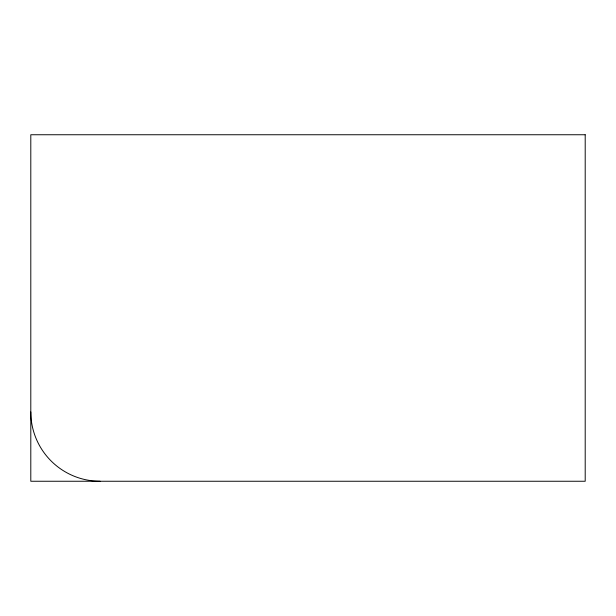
<?xml version="1.0" encoding="UTF-8"?>
<svg xmlns="http://www.w3.org/2000/svg" width="616" height="616" viewBox="0 0 616 616"><rect width="100%" height="100%" fill="white"/><g stroke="black" fill="none" stroke-linecap="round" stroke-linejoin="round"><path stroke-width="0.92" d="M100.1 481.25A69.3 69.3 0 0 1 30.8 411.95M585.2 134.75L30.8 134.75L30.8 481.25L585.2 481.25L585.2 134.75"/></g></svg>
